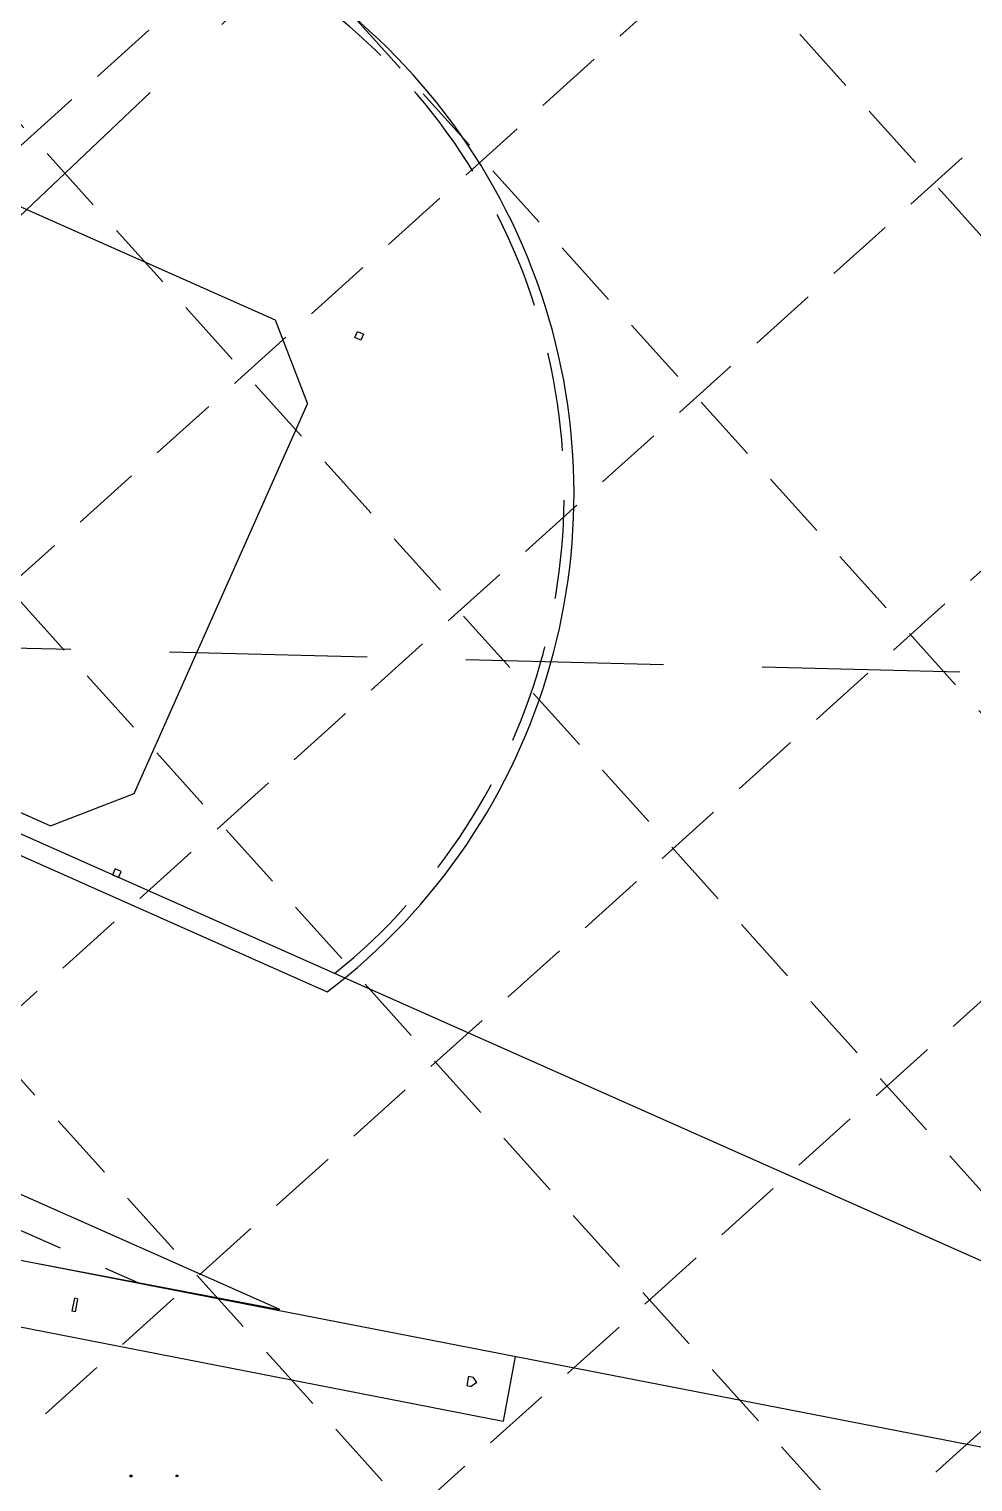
# Model space of a CAD drawing. Header units: inches. Extents: x 5194 to 8721, y 2249 to 5862.
# Drawn here: x 7476.4 to 7619.7, y 3274.1 to 3494.7 of the extents above; entities that cross this region are included whole.
import ezdxf

# ---------------------------------------------------------------- set-up
doc = ezdxf.new("R2010")
doc.units = ezdxf.units.IN
doc.header["$LTSCALE"] = 60
doc.header["$MEASUREMENT"] = 0
for name, pattern in [('03139 BASE$0$Dashed', [0.75, 0.5, -0.25]), ('DASHED2', [0.375, 0.25, -0.125]), ('HIDDEN', [0.375, 0.25, -0.125])]:
    doc.linetypes.add(name, pattern=pattern)
for name, color, linetype in [('03139 BASE$0$AS-FENCE', 7, 'FENCELINE1'), ('03139 BASE$0$AS-FIELD-LINE-BB', 253, '03139 BASE$0$Dashed'), ('03139 BASE$0$AS-INFIELD', 8, 'Continuous'), ('03139 BASE$0$STRUCTURAL', 8, 'Continuous'), ('grid', 254, 'HIDDEN'), ('Pstm', 7, 'Continuous')]:
    doc.layers.add(name, color=color, linetype=linetype)
doc.linetypes.add('FENCELINE1', pattern='A,0.25,-0.1,[133,ltypeshp.shx,S=0.1,R=0,X=-0.1,Y=0],-0.1,1', length=1.45)

msp = doc.modelspace()

# ---------------------------------------------------------------- linework, layer by layer
at = {"layer": '03139 BASE$0$AS-FENCE', "ltscale": 0.25}
for p, q in [((7476.39, 3307.51), (7648.2, 3274.11)), ((7474.53, 3297.76), (7548.33, 3283.33))]:
    msp.add_line(p, q, dxfattribs=at)
at = {"layer": '03139 BASE$0$AS-FENCE'}
msp.add_line((7550.2, 3293.16), (7548.33, 3283.33), dxfattribs=at)
at = {"layer": '03139 BASE$0$AS-FIELD-LINE-BB'}
for q in [(7657.93, 3639.95), (7752.61, 3393.65)]:
    msp.add_line((7407.73, 3402.4), q, dxfattribs=at)
at = {"layer": '03139 BASE$0$AS-INFIELD'}
for p, q in [((7454.6, 3476.77), (7513.73, 3450.5)), ((7513.73, 3450.5), (7518.63, 3437.76)), ((7525.84, 3447.85), (7526.25, 3448.77)), ((7526.76, 3447.45), (7525.84, 3447.85)), ((7526.25, 3448.77), (7527.16, 3448.36)), ((7527.16, 3448.36), (7526.76, 3447.45)), ((7492.36, 3378.63), (7518.63, 3437.76)), ((7407.73, 3402.4), (7691.03, 3276.54)), ((7420.5, 3400), (7479.63, 3373.73)), ((7418.07, 3394.52), (7521.64, 3348.5)), ((7479.63, 3373.73), (7492.36, 3378.63)), ((7489.46, 3367.17), (7489.06, 3366.26)), ((7489.06, 3366.26), (7489.97, 3365.85)), ((7490.38, 3366.77), (7489.46, 3367.17)), ((7489.97, 3365.85), (7490.38, 3366.77)), ((7514.44, 3300.28), (7425.67, 3339.72)), ((7471.29, 3308.48), (7514.44, 3300.28)), ((7483.26, 3302.01), (7482.88, 3300.04)), ((7483.75, 3301.91), (7483.26, 3302.01)), ((7483.75, 3301.91), (7483.37, 3299.95)), ((7483.37, 3299.95), (7482.88, 3300.04)), ((7543.1, 3290.14), (7542.83, 3288.75)), ((7542.83, 3288.75), (7543.52, 3288.62)), ((7543.1, 3290.14), (7543.79, 3290.01)), ((7543.1, 3290.14), (7543.79, 3290.01)), ((7544.35, 3289.18), (7543.52, 3288.62)), ((7544.35, 3289.18), (7543.79, 3290.01))]:
    msp.add_line(p, q, dxfattribs=at)
msp.add_arc((7464.11, 3424.1), 95, 307.2701, 94.8225, dxfattribs=at)
at = {"layer": '03139 BASE$0$STRUCTURAL'}
for points in [[(7491.78, 3275.13), (7491.94, 3275.13, -0.414214), (7491.99, 3275.09), (7491.99, 3274.93, -0.414214), (7491.94, 3274.88), (7491.78, 3274.88, -0.414214), (7491.74, 3274.93), (7491.74, 3275.09, -0.414214), (7491.78, 3275.13)], [(7498.78, 3275.16), (7498.94, 3275.16, -0.414214), (7498.99, 3275.12), (7498.99, 3274.95, -0.414214), (7498.94, 3274.91), (7498.78, 3274.91, -0.414214), (7498.74, 3274.95), (7498.74, 3275.12, -0.414214), (7498.78, 3275.16)], [(7498.78, 3275.14), (7498.94, 3275.14, -0.414214), (7498.97, 3275.12), (7498.97, 3274.95, -0.414214), (7498.94, 3274.93), (7498.78, 3274.93, -0.414214), (7498.76, 3274.95), (7498.76, 3275.12, -0.414214), (7498.78, 3275.14)], [(7491.78, 3275.11), (7491.94, 3275.11, -0.414214), (7491.97, 3275.09), (7491.97, 3274.93, -0.414214), (7491.94, 3274.91), (7491.78, 3274.91, -0.414214), (7491.76, 3274.93), (7491.76, 3275.09, -0.414214), (7491.78, 3275.11)]]:
    msp.add_lwpolyline(points, format="xyb", close=True, dxfattribs=at)
at = {"layer": 'grid', "color": 252, "linetype": 'HIDDEN', "lineweight": 0, "ltscale": 0.7}
for p, q in [((6022.86, 5237.66), (8035.84, 3002.6)), ((5986.81, 5205.2), (7999.79, 2970.13)), ((5950.76, 5172.73), (7963.75, 2937.67)), ((5914.71, 5140.26), (7927.7, 2905.2)), ((5878.66, 5107.79), (7891.65, 2872.73)), ((8161.67, 4095.29), (6899.78, 2958.78)), ((8194.14, 4059.24), (6932.25, 2922.73)), ((8226.61, 4023.19), (6964.72, 2886.68)), ((8259.07, 3987.14), (6997.19, 2850.63)), ((8291.54, 3951.09), (7029.65, 2814.58)), ((8324.01, 3915.04), (7062.12, 2778.54))]:
    msp.add_line(p, q, dxfattribs=at)
at = {"layer": 'Pstm', "color": 5, "linetype": 'DASHED2'}
msp.add_line((7364.58, 3361.39), (7492.92, 3304.37), dxfattribs=at)
msp.add_arc((7464.11, 3424.1), 93.5, 308.8585, 93.2342, dxfattribs=at)

doc.saveas('drawing.dxf')
